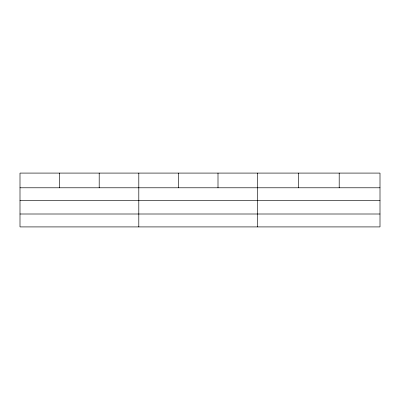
<?xml version="1.0" encoding="UTF-8"?>
<svg xmlns="http://www.w3.org/2000/svg" width="400" height="400" viewBox="0 0 400 400"><rect width="100%" height="100%" fill="white"/><g stroke="black" fill="none" stroke-linecap="round" stroke-linejoin="round"><path stroke-width="0.6" d="M380 200.7L380 173.085L20 173.085L20 226.915L380 226.915L380 200.7L20 200.7M20 187.785L380 187.785M20 214.005L380 214.005M339.2 173.085L339.2 187.785M298.4 173.085L298.4 187.785M257.6 173.085L257.6 226.915M218 173.085L218 187.785M178.4 173.085L178.4 187.785M138.8 173.085L138.8 226.915M99.2 173.085L99.2 187.785M59.6 173.085L59.6 187.785"/></g></svg>
